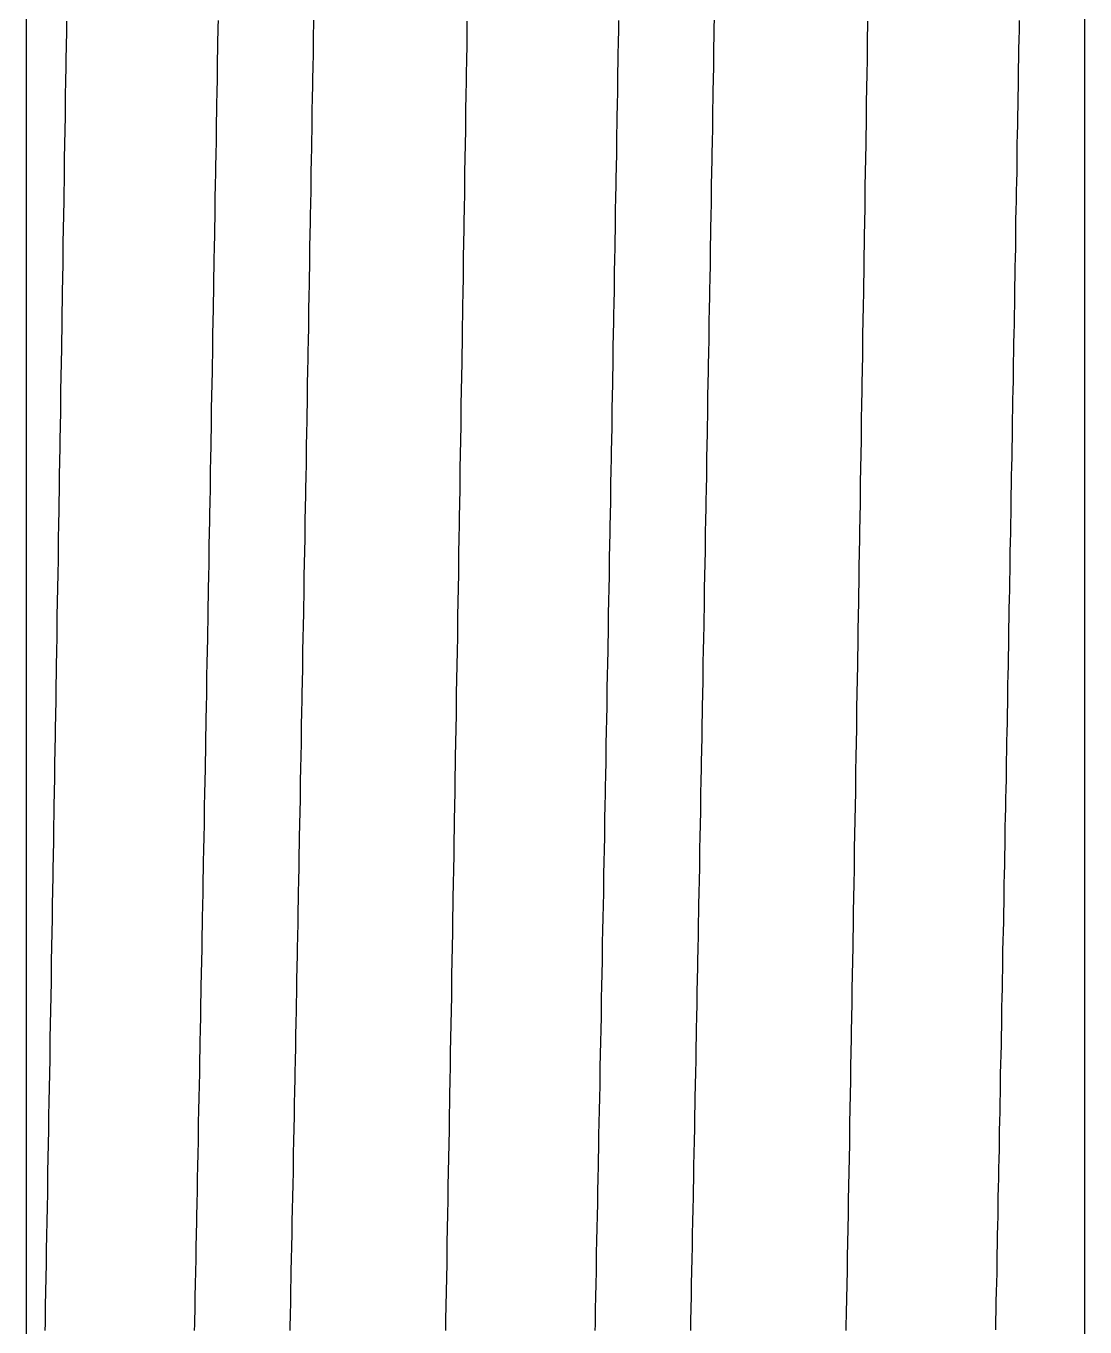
# Model space of a CAD drawing. Header units: millimetres. Extents: x 2213 to 82676, y 1050 to 28650.
# Drawn here: x 29768.59 to 29772.66, y 17283.07 to 17288.07 of the extents above; entities that cross this region are included whole.
import ezdxf

# ---------------------------------------------------------------- set-up
doc = ezdxf.new("R2010")
doc.units = ezdxf.units.MM
doc.header["$LTSCALE"] = 200
doc.linetypes.add('CEN', pattern=[62, 60, -1, 0, -1])
doc.linetypes.add('DASHED', pattern=[0.75, 0.5, -0.25])
for name, color, linetype in [('01-CEN', 1, 'CEN'), ('01HAT', 8, 'Continuous'), ('A-FIX', 5, 'Continuous')]:
    doc.layers.add(name, color=color, linetype=linetype)

# ---------------------------------------------------------------- blocks, each defined once
blk = doc.blocks.new('A$C657279D5')
at = {"linetype": 'Continuous'}
blk.add_line((-79.070842, 786.655766), (-79.070842, 823.344234), dxfattribs=at)
at = {"linetype": 'DASHED'}
for points in [[(-77.645307, 800.729292), (-77.644307, 800.705292), (-77.644307, 800.681292), (-77.644307, 800.657292), (-77.643307, 800.633292), (-77.643307, 800.609292), (-77.642307, 800.585292), (-77.642307, 800.562292), (-77.642307, 800.538292), (-77.641307, 800.514292), (-77.641307, 800.490292), (-77.640307, 800.466292), (-77.640307, 800.442292), (-77.640307, 800.418292), (-77.639307, 800.394292), (-77.639307, 800.371292), (-77.638307, 800.347292), (-77.638307, 800.323292), (-77.638307, 800.299292), (-77.637307, 800.275292), (-77.637307, 800.251292), (-77.636307, 800.227292), (-77.636307, 800.204292), (-77.636307, 800.180292), (-77.635307, 800.156292), (-77.635307, 800.132292), (-77.634307, 800.108292), (-77.634307, 800.084292), (-77.634307, 800.060292), (-77.633307, 800.037292), (-77.633307, 800.013292), (-77.632307, 799.989292), (-77.632307, 799.965292), (-77.631307, 799.941292), (-77.631307, 799.917292), (-77.631307, 799.893292), (-77.630307, 799.869292), (-77.630307, 799.846292), (-77.629307, 799.822292), (-77.629307, 799.798292), (-77.629307, 799.774292), (-77.628307, 799.750292), (-77.628307, 799.726292), (-77.627307, 799.702292), (-77.627307, 799.679292), (-77.627307, 799.655292), (-77.626307, 799.631292), (-77.626307, 799.607292), (-77.625307, 799.583292), (-77.625307, 799.559292), (-77.625307, 799.535292), (-77.624307, 799.511292), (-77.624307, 799.488292), (-77.623307, 799.464292), (-77.623307, 799.440292), (-77.622307, 799.416292), (-77.622307, 799.392292), (-77.622307, 799.368292), (-77.621307, 799.344292), (-77.621307, 799.321292), (-77.620307, 799.297292), (-77.620307, 799.273292), (-77.620307, 799.249292), (-77.619307, 799.225292), (-77.619307, 799.201292), (-77.618307, 799.177292), (-77.618307, 799.154292), (-77.618307, 799.130292), (-77.617307, 799.106292), (-77.617307, 799.082292), (-77.616307, 799.058292), (-77.616307, 799.034292), (-77.615307, 799.010292), (-77.615307, 798.986292), (-77.615307, 798.963292), (-77.614307, 798.939292), (-77.614307, 798.915292), (-77.613307, 798.891292), (-77.613307, 798.867292), (-77.613307, 798.843292), (-77.612307, 798.819292), (-77.612307, 798.796292), (-77.611307, 798.772292), (-77.611307, 798.748292), (-77.610307, 798.724292), (-77.610307, 798.700292), (-77.610307, 798.676292), (-77.609307, 798.652292), (-77.609307, 798.629292), (-77.608307, 798.605292), (-77.608307, 798.581292), (-77.607307, 798.557292), (-77.607307, 798.533292), (-77.607307, 798.509292), (-77.606307, 798.485292), (-77.606307, 798.461292), (-77.605307, 798.438292), (-77.605307, 798.414292), (-77.605307, 798.390292), (-77.604307, 798.366292), (-77.604307, 798.342292), (-77.603307, 798.318292), (-77.603307, 798.294292), (-77.602307, 798.271292), (-77.602307, 798.247292), (-77.602307, 798.223292), (-77.601307, 798.199292), (-77.601307, 798.175292), (-77.600307, 798.151292), (-77.600307, 798.127292), (-77.599307, 798.103292), (-77.599307, 798.080292), (-77.599307, 798.056292), (-77.598307, 798.032292), (-77.598307, 798.008292), (-77.597307, 797.984292), (-77.597307, 797.960292), (-77.596307, 797.936292), (-77.596307, 797.913292), (-77.595307, 797.889292), (-77.595307, 797.865292), (-77.595307, 797.841292), (-77.594307, 797.817292), (-77.594307, 797.793292), (-77.593307, 797.769292), (-77.593307, 797.746292), (-77.592307, 797.722292), (-77.592307, 797.698292), (-77.592307, 797.674292), (-77.591307, 797.650292), (-77.591307, 797.626292), (-77.590307, 797.602292), (-77.590307, 797.578292), (-77.589307, 797.555292), (-77.589307, 797.531292), (-77.589307, 797.507292), (-77.588307, 797.483292), (-77.588307, 797.459292), (-77.587307, 797.435292), (-77.587307, 797.411292), (-77.586307, 797.388292), (-77.586307, 797.364292), (-77.585307, 797.340292), (-77.585307, 797.316292), (-77.585307, 797.292292), (-77.584307, 797.268292), (-77.584307, 797.244292), (-77.583307, 797.221292), (-77.583307, 797.197292), (-77.582307, 797.173292), (-77.582307, 797.149292), (-77.581307, 797.125292), (-77.581307, 797.101292), (-77.581307, 797.077292), (-77.580307, 797.053292), (-77.580307, 797.030292), (-77.579307, 797.006292), (-77.579307, 796.982292), (-77.578307, 796.958292), (-77.578307, 796.934292), (-77.577307, 796.910292), (-77.577307, 796.886292), (-77.576307, 796.863292), (-77.576307, 796.839292), (-77.576307, 796.815292), (-77.575307, 796.791292), (-77.575307, 796.767292), (-77.574307, 796.743292), (-77.574307, 796.719292), (-77.573307, 796.696292), (-77.573307, 796.672292), (-77.572307, 796.648292), (-77.572307, 796.624292), (-77.571307, 796.600292), (-77.571307, 796.576292), (-77.571307, 796.552292), (-77.570307, 796.528292), (-77.570307, 796.505292), (-77.569307, 796.481292), (-77.569307, 796.457292), (-77.568307, 796.433292), (-77.568307, 796.409292), (-77.567307, 796.385292), (-77.567307, 796.361292), (-77.566307, 796.338292), (-77.566307, 796.314292), (-77.565307, 796.290292), (-77.565307, 796.266292), (-77.564307, 796.242292), (-77.564307, 796.218292), (-77.564307, 796.194292), (-77.563307, 796.171292), (-77.563307, 796.147292), (-77.562307, 796.123292), (-77.562307, 796.099292), (-77.561307, 796.075292), (-77.561307, 796.051292), (-77.560307, 796.027292), (-77.560307, 796.003292), (-77.559307, 795.980292), (-77.559307, 795.956292), (-77.558307, 795.932292), (-77.558307, 795.908292), (-77.557307, 795.884292), (-77.557307, 795.860292), (-77.556307, 795.836292), (-77.556307, 795.813292), (-77.555307, 795.789292), (-77.555307, 795.765292), (-77.554307, 795.741292), (-77.554307, 795.717292), (-77.554307, 795.693292)], [(-77.277307, 800.727292), (-77.277307, 800.703292), (-77.277307, 800.680292), (-77.276307, 800.656292), (-77.276307, 800.632292), (-77.275307, 800.608292), (-77.275307, 800.584292), (-77.275307, 800.560292), (-77.274307, 800.536292), (-77.274307, 800.513292), (-77.273307, 800.489292), (-77.273307, 800.465292), (-77.273307, 800.441292), (-77.272307, 800.417292), (-77.272307, 800.393292), (-77.271307, 800.369292), (-77.271307, 800.345292), (-77.271307, 800.322292), (-77.270307, 800.298292), (-77.270307, 800.274292), (-77.269307, 800.250292), (-77.269307, 800.226292), (-77.269307, 800.202292), (-77.268307, 800.178292), (-77.268307, 800.155292), (-77.267307, 800.131292), (-77.267307, 800.107292), (-77.267307, 800.083292), (-77.266307, 800.059292), (-77.266307, 800.035292), (-77.265307, 800.011292), (-77.265307, 799.988292), (-77.265307, 799.964292), (-77.264307, 799.940292), (-77.264307, 799.916292), (-77.263307, 799.892292), (-77.263307, 799.868292), (-77.263307, 799.844292), (-77.262307, 799.820292), (-77.262307, 799.797292), (-77.261307, 799.773292), (-77.261307, 799.749292), (-77.261307, 799.725292), (-77.260307, 799.701292), (-77.260307, 799.677292), (-77.259307, 799.653292), (-77.259307, 799.630292), (-77.258307, 799.606292), (-77.258307, 799.582292), (-77.258307, 799.558292), (-77.257307, 799.534292), (-77.257307, 799.510292), (-77.256307, 799.486292), (-77.256307, 799.462292), (-77.256307, 799.439292), (-77.255307, 799.415292), (-77.255307, 799.391292), (-77.254307, 799.367292), (-77.254307, 799.343292), (-77.254307, 799.319292), (-77.253307, 799.295292), (-77.253307, 799.272292), (-77.252307, 799.248292), (-77.252307, 799.224292), (-77.251307, 799.200292), (-77.251307, 799.176292), (-77.251307, 799.152292), (-77.250307, 799.128292), (-77.250307, 799.105292), (-77.249307, 799.081292), (-77.249307, 799.057292), (-77.249307, 799.033292), (-77.248307, 799.009292), (-77.248307, 798.985292), (-77.247307, 798.961292), (-77.247307, 798.937292), (-77.246307, 798.914292), (-77.246307, 798.890292), (-77.246307, 798.866292), (-77.245307, 798.842292), (-77.245307, 798.818292), (-77.244307, 798.794292), (-77.244307, 798.770292), (-77.244307, 798.747292), (-77.243307, 798.723292), (-77.243307, 798.699292), (-77.242307, 798.675292), (-77.242307, 798.651292), (-77.241307, 798.627292), (-77.241307, 798.603292), (-77.241307, 798.580292), (-77.240307, 798.556292), (-77.240307, 798.532292), (-77.239307, 798.508292), (-77.239307, 798.484292), (-77.238307, 798.460292), (-77.238307, 798.436292), (-77.238307, 798.412292), (-77.237307, 798.389292), (-77.237307, 798.365292), (-77.236307, 798.341292), (-77.236307, 798.317292), (-77.236307, 798.293292), (-77.235307, 798.269292), (-77.235307, 798.245292), (-77.234307, 798.222292), (-77.234307, 798.198292), (-77.233307, 798.174292), (-77.233307, 798.150292), (-77.233307, 798.126292), (-77.232307, 798.102292), (-77.232307, 798.078292), (-77.231307, 798.054292), (-77.231307, 798.031292), (-77.230307, 798.007292), (-77.230307, 797.983292), (-77.229307, 797.959292), (-77.229307, 797.935292), (-77.229307, 797.911292), (-77.228307, 797.887292), (-77.228307, 797.864292), (-77.227307, 797.840292), (-77.227307, 797.816292), (-77.226307, 797.792292), (-77.226307, 797.768292), (-77.226307, 797.744292), (-77.225307, 797.720292), (-77.225307, 797.697292), (-77.224307, 797.673292), (-77.224307, 797.649292), (-77.223307, 797.625292), (-77.223307, 797.601292), (-77.223307, 797.577292), (-77.222307, 797.553292), (-77.222307, 797.529292), (-77.221307, 797.506292), (-77.221307, 797.482292), (-77.220307, 797.458292), (-77.220307, 797.434292), (-77.219307, 797.410292), (-77.219307, 797.386292), (-77.219307, 797.362292), (-77.218307, 797.339292), (-77.218307, 797.315292), (-77.217307, 797.291292), (-77.217307, 797.267292), (-77.216307, 797.243292), (-77.216307, 797.219292), (-77.215307, 797.195292), (-77.215307, 797.172292), (-77.215307, 797.148292), (-77.214307, 797.124292), (-77.214307, 797.100292), (-77.213307, 797.076292), (-77.213307, 797.052292), (-77.212307, 797.028292), (-77.212307, 797.004292), (-77.211307, 796.981292), (-77.211307, 796.957292), (-77.211307, 796.933292), (-77.210307, 796.909292), (-77.210307, 796.885292), (-77.209307, 796.861292), (-77.209307, 796.837292), (-77.208307, 796.814292), (-77.208307, 796.790292), (-77.207307, 796.766292), (-77.207307, 796.742292), (-77.206307, 796.718292), (-77.206307, 796.694292), (-77.205307, 796.670292), (-77.205307, 796.647292), (-77.205307, 796.623292), (-77.204307, 796.599292), (-77.204307, 796.575292), (-77.203307, 796.551292), (-77.203307, 796.527292), (-77.202307, 796.503292), (-77.202307, 796.479292), (-77.201307, 796.456292), (-77.201307, 796.432292), (-77.200307, 796.408292), (-77.200307, 796.384292), (-77.199307, 796.360292), (-77.199307, 796.336292), (-77.199307, 796.312292), (-77.198307, 796.289292), (-77.198307, 796.265292), (-77.197307, 796.241292), (-77.197307, 796.217292), (-77.196307, 796.193292), (-77.196307, 796.169292), (-77.195307, 796.145292), (-77.195307, 796.122292), (-77.194307, 796.098292), (-77.194307, 796.074292), (-77.193307, 796.050292), (-77.193307, 796.026292), (-77.192307, 796.002292), (-77.192307, 795.978292), (-77.191307, 795.954292), (-77.191307, 795.931292), (-77.191307, 795.907292), (-77.190307, 795.883292), (-77.190307, 795.859292), (-77.189307, 795.835292), (-77.189307, 795.811292), (-77.188307, 795.787292), (-77.188307, 795.764292), (-77.187307, 795.740292), (-77.187307, 795.716292), (-77.186307, 795.692292)], [(-76.105307, 800.729292), (-76.105307, 800.705292), (-76.104307, 800.681292), (-76.104307, 800.657292), (-76.103307, 800.633292), (-76.103307, 800.609292), (-76.103307, 800.585292), (-76.102307, 800.562292), (-76.102307, 800.538292), (-76.101307, 800.514292), (-76.101307, 800.490292), (-76.101307, 800.466292), (-76.100307, 800.442292), (-76.100307, 800.418292), (-76.099307, 800.394292), (-76.099307, 800.371292), (-76.099307, 800.347292), (-76.098307, 800.323292), (-76.098307, 800.299292), (-76.097307, 800.275292), (-76.097307, 800.251292), (-76.097307, 800.227292), (-76.096307, 800.204292), (-76.096307, 800.180292), (-76.095307, 800.156292), (-76.095307, 800.132292), (-76.095307, 800.108292), (-76.094307, 800.084292), (-76.094307, 800.060292), (-76.093307, 800.037292), (-76.093307, 800.013292), (-76.092307, 799.989292), (-76.092307, 799.965292), (-76.092307, 799.941292), (-76.091307, 799.917292), (-76.091307, 799.893292), (-76.090307, 799.869292), (-76.090307, 799.846292), (-76.090307, 799.822292), (-76.089307, 799.798292), (-76.089307, 799.774292), (-76.088307, 799.750292), (-76.088307, 799.726292), (-76.088307, 799.702292), (-76.087307, 799.679292), (-76.087307, 799.655292), (-76.086307, 799.631292), (-76.086307, 799.607292), (-76.086307, 799.583292), (-76.085307, 799.559292), (-76.085307, 799.535292), (-76.084307, 799.511292), (-76.084307, 799.488292), (-76.083307, 799.464292), (-76.083307, 799.440292), (-76.083307, 799.416292), (-76.082307, 799.392292), (-76.082307, 799.368292), (-76.081307, 799.344292), (-76.081307, 799.321292), (-76.081307, 799.297292), (-76.080307, 799.273292), (-76.080307, 799.249292), (-76.079307, 799.225292), (-76.079307, 799.201292), (-76.079307, 799.177292), (-76.078307, 799.154292), (-76.078307, 799.130292), (-76.077307, 799.106292), (-76.077307, 799.082292), (-76.076307, 799.058292), (-76.076307, 799.034292), (-76.076307, 799.010292), (-76.075307, 798.986292), (-76.075307, 798.963292), (-76.074307, 798.939292), (-76.074307, 798.915292), (-76.074307, 798.891292), (-76.073307, 798.867292), (-76.073307, 798.843292), (-76.072307, 798.819292), (-76.072307, 798.796292), (-76.071307, 798.772292), (-76.071307, 798.748292), (-76.071307, 798.724292), (-76.070307, 798.700292), (-76.070307, 798.676292), (-76.069307, 798.652292), (-76.069307, 798.629292), (-76.068307, 798.605292), (-76.068307, 798.581292), (-76.068307, 798.557292), (-76.067307, 798.533292), (-76.067307, 798.509292), (-76.066307, 798.485292), (-76.066307, 798.461292), (-76.066307, 798.438292), (-76.065307, 798.414292), (-76.065307, 798.390292), (-76.064307, 798.366292), (-76.064307, 798.342292), (-76.063307, 798.318292), (-76.063307, 798.294292), (-76.063307, 798.271292), (-76.062307, 798.247292), (-76.062307, 798.223292), (-76.061307, 798.199292), (-76.061307, 798.175292), (-76.060307, 798.151292), (-76.060307, 798.127292), (-76.060307, 798.104292), (-76.059307, 798.080292), (-76.059307, 798.056292), (-76.058307, 798.032292), (-76.058307, 798.008292), (-76.057307, 797.984292), (-76.057307, 797.960292), (-76.057307, 797.936292), (-76.056307, 797.913292), (-76.056307, 797.889292), (-76.055307, 797.865292), (-76.055307, 797.841292), (-76.054307, 797.817292), (-76.054307, 797.793292), (-76.053307, 797.769292), (-76.053307, 797.746292), (-76.053307, 797.722292), (-76.052307, 797.698292), (-76.052307, 797.674292), (-76.051307, 797.650292), (-76.051307, 797.626292), (-76.050307, 797.602292), (-76.050307, 797.578292), (-76.050307, 797.555292), (-76.049307, 797.531292), (-76.049307, 797.507292), (-76.048307, 797.483292), (-76.048307, 797.459292), (-76.047307, 797.435292), (-76.047307, 797.411292), (-76.046307, 797.388292), (-76.046307, 797.364292), (-76.046307, 797.340292), (-76.045307, 797.316292), (-76.045307, 797.292292), (-76.044307, 797.268292), (-76.044307, 797.244292), (-76.043307, 797.221292), (-76.043307, 797.197292), (-76.042307, 797.173292), (-76.042307, 797.149292), (-76.042307, 797.125292), (-76.041307, 797.101292), (-76.041307, 797.077292), (-76.040307, 797.053292), (-76.040307, 797.030292), (-76.039307, 797.006292), (-76.039307, 796.982292), (-76.038307, 796.958292), (-76.038307, 796.934292), (-76.038307, 796.910292), (-76.037307, 796.886292), (-76.037307, 796.863292), (-76.036307, 796.839292), (-76.036307, 796.815292), (-76.035307, 796.791292), (-76.035307, 796.767292), (-76.034307, 796.743292), (-76.034307, 796.719292), (-76.033307, 796.696292), (-76.033307, 796.672292), (-76.033307, 796.648292), (-76.032307, 796.624292), (-76.032307, 796.600292), (-76.031307, 796.576292), (-76.031307, 796.552292), (-76.030307, 796.528292), (-76.030307, 796.505292), (-76.029307, 796.481292), (-76.029307, 796.457292), (-76.028307, 796.433292), (-76.028307, 796.409292), (-76.027307, 796.385292), (-76.027307, 796.361292), (-76.027307, 796.338292), (-76.026307, 796.314292), (-76.026307, 796.290292), (-76.025307, 796.266292), (-76.025307, 796.242292), (-76.024307, 796.218292), (-76.024307, 796.194292), (-76.023307, 796.171292), (-76.023307, 796.147292), (-76.022307, 796.123292), (-76.022307, 796.099292), (-76.021307, 796.075292), (-76.021307, 796.051292), (-76.020307, 796.027292), (-76.020307, 796.003292), (-76.019307, 795.980292), (-76.019307, 795.956292), (-76.018307, 795.932292), (-76.018307, 795.908292), (-76.018307, 795.884292), (-76.017307, 795.860292), (-76.017307, 795.836292), (-76.016307, 795.813292), (-76.016307, 795.789292), (-76.015307, 795.765292), (-76.015307, 795.741292), (-76.014307, 795.717292), (-76.014307, 795.693292)], [(-75.738307, 800.727292), (-75.737307, 800.703292), (-75.737307, 800.680292), (-75.736307, 800.656292), (-75.736307, 800.632292), (-75.736307, 800.608292), (-75.735307, 800.584292), (-75.735307, 800.560292), (-75.734307, 800.536292), (-75.734307, 800.513292), (-75.734307, 800.489292), (-75.733307, 800.465292), (-75.733307, 800.441292), (-75.732307, 800.417292), (-75.732307, 800.393292), (-75.732307, 800.369292), (-75.731307, 800.345292), (-75.731307, 800.322292), (-75.730307, 800.298292), (-75.730307, 800.274292), (-75.730307, 800.250292), (-75.729307, 800.226292), (-75.729307, 800.202292), (-75.728307, 800.178292), (-75.728307, 800.155292), (-75.728307, 800.131292), (-75.727307, 800.107292), (-75.727307, 800.083292), (-75.726307, 800.059292), (-75.726307, 800.035292), (-75.726307, 800.011292), (-75.725307, 799.988292), (-75.725307, 799.964292), (-75.724307, 799.940292), (-75.724307, 799.916292), (-75.724307, 799.892292), (-75.723307, 799.868292), (-75.723307, 799.844292), (-75.722307, 799.820292), (-75.722307, 799.797292), (-75.722307, 799.773292), (-75.721307, 799.749292), (-75.721307, 799.725292), (-75.720307, 799.701292), (-75.720307, 799.677292), (-75.719307, 799.653292), (-75.719307, 799.630292), (-75.719307, 799.606292), (-75.718307, 799.582292), (-75.718307, 799.558292), (-75.717307, 799.534292), (-75.717307, 799.510292), (-75.717307, 799.486292), (-75.716307, 799.462292), (-75.716307, 799.439292), (-75.715307, 799.415292), (-75.715307, 799.391292), (-75.715307, 799.367292), (-75.714307, 799.343292), (-75.714307, 799.319292), (-75.713307, 799.295292), (-75.713307, 799.272292), (-75.712307, 799.248292), (-75.712307, 799.224292), (-75.712307, 799.200292), (-75.711307, 799.176292), (-75.711307, 799.152292), (-75.710307, 799.128292), (-75.710307, 799.105292), (-75.710307, 799.081292), (-75.709307, 799.057292), (-75.709307, 799.033292), (-75.708307, 799.009292), (-75.708307, 798.985292), (-75.708307, 798.961292), (-75.707307, 798.937292), (-75.707307, 798.914292), (-75.706307, 798.890292), (-75.706307, 798.866292), (-75.705307, 798.842292), (-75.705307, 798.818292), (-75.705307, 798.794292), (-75.704307, 798.770292), (-75.704307, 798.747292), (-75.703307, 798.723292), (-75.703307, 798.699292), (-75.702307, 798.675292), (-75.702307, 798.651292), (-75.702307, 798.627292), (-75.701307, 798.603292), (-75.701307, 798.580292), (-75.700307, 798.556292), (-75.700307, 798.532292), (-75.700307, 798.508292), (-75.699307, 798.484292), (-75.699307, 798.460292), (-75.698307, 798.436292), (-75.698307, 798.412292), (-75.697307, 798.389292), (-75.697307, 798.365292), (-75.697307, 798.341292), (-75.696307, 798.317292), (-75.696307, 798.293292), (-75.695307, 798.269292), (-75.695307, 798.245292), (-75.694307, 798.222292), (-75.694307, 798.198292), (-75.694307, 798.174292), (-75.693307, 798.150292), (-75.693307, 798.126292), (-75.692307, 798.102292), (-75.692307, 798.078292), (-75.691307, 798.054292), (-75.691307, 798.031292), (-75.691307, 798.007292), (-75.690307, 797.983292), (-75.690307, 797.959292), (-75.689307, 797.935292), (-75.689307, 797.911292), (-75.688307, 797.887292), (-75.688307, 797.864292), (-75.688307, 797.840292), (-75.687307, 797.816292), (-75.687307, 797.792292), (-75.686307, 797.768292), (-75.686307, 797.744292), (-75.685307, 797.720292), (-75.685307, 797.697292), (-75.684307, 797.673292), (-75.684307, 797.649292), (-75.684307, 797.625292), (-75.683307, 797.601292), (-75.683307, 797.577292), (-75.682307, 797.553292), (-75.682307, 797.529292), (-75.681307, 797.506292), (-75.681307, 797.482292), (-75.681307, 797.458292), (-75.680307, 797.434292), (-75.680307, 797.410292), (-75.679307, 797.386292), (-75.679307, 797.362292), (-75.678307, 797.339292), (-75.678307, 797.315292), (-75.677307, 797.291292), (-75.677307, 797.267292), (-75.677307, 797.243292), (-75.676307, 797.219292), (-75.676307, 797.195292), (-75.675307, 797.172292), (-75.675307, 797.148292), (-75.674307, 797.124292), (-75.674307, 797.100292), (-75.673307, 797.076292), (-75.673307, 797.052292), (-75.672307, 797.028292), (-75.672307, 797.004292), (-75.672307, 796.981292), (-75.671307, 796.957292), (-75.671307, 796.933292), (-75.670307, 796.909292), (-75.670307, 796.885292), (-75.669307, 796.861292), (-75.669307, 796.837292), (-75.668307, 796.814292), (-75.668307, 796.790292), (-75.668307, 796.766292), (-75.667307, 796.742292), (-75.667307, 796.718292), (-75.666307, 796.694292), (-75.666307, 796.670292), (-75.665307, 796.647292), (-75.665307, 796.623292), (-75.664307, 796.599292), (-75.664307, 796.575292), (-75.663307, 796.551292), (-75.663307, 796.527292), (-75.662307, 796.503292), (-75.662307, 796.479292), (-75.662307, 796.456292), (-75.661307, 796.432292), (-75.661307, 796.408292), (-75.660307, 796.384292), (-75.660307, 796.360292), (-75.659307, 796.336292), (-75.659307, 796.312292), (-75.658307, 796.289292), (-75.658307, 796.265292), (-75.657307, 796.241292), (-75.657307, 796.217292), (-75.656307, 796.193292), (-75.656307, 796.169292), (-75.655307, 796.145292), (-75.655307, 796.122292), (-75.655307, 796.098292), (-75.654307, 796.074292), (-75.654307, 796.050292), (-75.653307, 796.026292), (-75.653307, 796.002292), (-75.652307, 795.978292), (-75.652307, 795.954292), (-75.651307, 795.931292), (-75.651307, 795.907292), (-75.650307, 795.883292), (-75.650307, 795.859292), (-75.649307, 795.835292), (-75.649307, 795.811292), (-75.648307, 795.787292), (-75.648307, 795.764292), (-75.647307, 795.740292), (-75.647307, 795.716292), (-75.646307, 795.692292)], [(-78.817307, 800.728292), (-78.817307, 800.691292), (-78.816307, 800.655292), (-78.815307, 800.618292), (-78.815307, 800.582292), (-78.814307, 800.545292), (-78.814307, 800.509292), (-78.813307, 800.472292), (-78.812307, 800.436292), (-78.812307, 800.399292), (-78.811307, 800.363292), (-78.811307, 800.326292), (-78.810307, 800.290292), (-78.809307, 800.254292), (-78.809307, 800.217292), (-78.808307, 800.181292), (-78.808307, 800.144292), (-78.807307, 800.108292), (-78.806307, 800.071292), (-78.806307, 800.035292), (-78.805307, 799.998292), (-78.804307, 799.962292), (-78.804307, 799.925292), (-78.803307, 799.889292), (-78.803307, 799.852292), (-78.802307, 799.816292), (-78.801307, 799.779292), (-78.801307, 799.743292), (-78.800307, 799.706292), (-78.799307, 799.670292), (-78.799307, 799.634292), (-78.798307, 799.597292), (-78.798307, 799.561292), (-78.797307, 799.524292), (-78.796307, 799.488292), (-78.796307, 799.451292), (-78.795307, 799.415292), (-78.794307, 799.378292), (-78.794307, 799.342292), (-78.793307, 799.305292), (-78.792307, 799.269292), (-78.792307, 799.232292), (-78.791307, 799.196292), (-78.791307, 799.159292), (-78.790307, 799.123292), (-78.789307, 799.086292), (-78.789307, 799.050292), (-78.788307, 799.013292), (-78.787307, 798.977292), (-78.787307, 798.941292), (-78.786307, 798.904292), (-78.786307, 798.868292), (-78.785307, 798.831292), (-78.784307, 798.795292), (-78.784307, 798.758292), (-78.783307, 798.722292), (-78.782307, 798.685292), (-78.782307, 798.649292), (-78.781307, 798.612292), (-78.780307, 798.576292), (-78.780307, 798.539292), (-78.779307, 798.503292), (-78.778307, 798.466292), (-78.778307, 798.430292), (-78.777307, 798.393292), (-78.776307, 798.357292), (-78.776307, 798.321292), (-78.775307, 798.284292), (-78.775307, 798.248292), (-78.774307, 798.211292), (-78.773307, 798.175292), (-78.773307, 798.138292), (-78.772307, 798.102292), (-78.771307, 798.065292), (-78.771307, 798.029292), (-78.770307, 797.992292), (-78.769307, 797.956292), (-78.769307, 797.919292), (-78.768307, 797.883292), (-78.767307, 797.846292), (-78.767307, 797.810292), (-78.766307, 797.773292), (-78.765307, 797.737292), (-78.765307, 797.701292), (-78.764307, 797.664292), (-78.763307, 797.628292), (-78.763307, 797.591292), (-78.762307, 797.555292), (-78.761307, 797.518292), (-78.761307, 797.482292), (-78.760307, 797.445292), (-78.759307, 797.409292), (-78.759307, 797.372292), (-78.758307, 797.336292), (-78.757307, 797.299292), (-78.757307, 797.263292), (-78.756307, 797.226292), (-78.755307, 797.190292), (-78.754307, 797.153292), (-78.754307, 797.117292), (-78.753307, 797.080292), (-78.752307, 797.044292), (-78.752307, 797.008292), (-78.751307, 796.971292), (-78.750307, 796.935292), (-78.750307, 796.898292), (-78.749307, 796.862292), (-78.748307, 796.825292), (-78.748307, 796.789292), (-78.747307, 796.752292), (-78.746307, 796.716292), (-78.745307, 796.679292), (-78.745307, 796.643292), (-78.744307, 796.606292), (-78.743307, 796.570292), (-78.743307, 796.533292), (-78.742307, 796.497292), (-78.741307, 796.460292), (-78.741307, 796.424292), (-78.740307, 796.388292), (-78.739307, 796.351292), (-78.738307, 796.315292), (-78.738307, 796.278292), (-78.737307, 796.242292), (-78.736307, 796.205292), (-78.736307, 796.169292), (-78.735307, 796.132292), (-78.734307, 796.096292), (-78.733307, 796.059292), (-78.733307, 796.023292), (-78.732307, 795.986292), (-78.731307, 795.950292), (-78.731307, 795.913292), (-78.730307, 795.877292), (-78.729307, 795.841292), (-78.728307, 795.804292), (-78.728307, 795.768292), (-78.727307, 795.731292), (-78.726307, 795.695292)], [(-78.153307, 795.693292), (-78.153307, 795.720292), (-78.154307, 795.747292), (-78.154307, 795.774292), (-78.155307, 795.801292), (-78.155307, 795.828292), (-78.156307, 795.855292), (-78.156307, 795.882292), (-78.157307, 795.909292), (-78.157307, 795.936292), (-78.158307, 795.963292), (-78.158307, 795.990292), (-78.159307, 796.017292), (-78.159307, 796.044292), (-78.160307, 796.071292), (-78.160307, 796.098292), (-78.161307, 796.125292), (-78.161307, 796.152292), (-78.162307, 796.180292), (-78.162307, 796.207292), (-78.163307, 796.234292), (-78.163307, 796.261292), (-78.164307, 796.288292), (-78.164307, 796.315292), (-78.165307, 796.342292), (-78.165307, 796.369292), (-78.166307, 796.396292), (-78.166307, 796.423292), (-78.166307, 796.450292), (-78.167307, 796.477292), (-78.167307, 796.504292), (-78.168307, 796.531292), (-78.168307, 796.558292), (-78.169307, 796.585292), (-78.169307, 796.612292), (-78.170307, 796.639292), (-78.170307, 796.666292), (-78.171307, 796.694292), (-78.171307, 796.721292), (-78.172307, 796.748292), (-78.172307, 796.775292), (-78.173307, 796.802292), (-78.173307, 796.829292), (-78.173307, 796.856292), (-78.174307, 796.883292), (-78.174307, 796.910292), (-78.175307, 796.937292), (-78.175307, 796.964292), (-78.176307, 796.991292), (-78.176307, 797.018292), (-78.177307, 797.045292), (-78.177307, 797.072292), (-78.178307, 797.099292), (-78.178307, 797.126292), (-78.179307, 797.153292), (-78.179307, 797.181292), (-78.179307, 797.208292), (-78.180307, 797.235292), (-78.180307, 797.262292), (-78.181307, 797.289292), (-78.181307, 797.316292), (-78.182307, 797.343292), (-78.182307, 797.370292), (-78.183307, 797.397292), (-78.183307, 797.424292), (-78.184307, 797.451292), (-78.184307, 797.478292), (-78.185307, 797.505292), (-78.185307, 797.532292), (-78.185307, 797.559292), (-78.186307, 797.586292), (-78.186307, 797.613292), (-78.187307, 797.640292), (-78.187307, 797.668292), (-78.188307, 797.695292), (-78.188307, 797.722292), (-78.189307, 797.749292), (-78.189307, 797.776292), (-78.189307, 797.803292), (-78.190307, 797.830292), (-78.190307, 797.857292), (-78.191307, 797.884292), (-78.191307, 797.911292), (-78.192307, 797.938292), (-78.192307, 797.965292), (-78.193307, 797.992292), (-78.193307, 798.019292), (-78.194307, 798.046292), (-78.194307, 798.073292), (-78.194307, 798.100292), (-78.195307, 798.127292), (-78.195307, 798.155292), (-78.196307, 798.182292), (-78.196307, 798.209292), (-78.197307, 798.236292), (-78.197307, 798.263292), (-78.197307, 798.290292), (-78.198307, 798.317292), (-78.198307, 798.344292), (-78.199307, 798.371292), (-78.199307, 798.398292), (-78.200307, 798.425292), (-78.200307, 798.452292), (-78.201307, 798.479292), (-78.201307, 798.506292), (-78.201307, 798.533292), (-78.202307, 798.560292), (-78.202307, 798.587292), (-78.203307, 798.614292), (-78.203307, 798.642292), (-78.204307, 798.669292), (-78.204307, 798.696292), (-78.205307, 798.723292), (-78.205307, 798.750292), (-78.205307, 798.777292), (-78.206307, 798.804292), (-78.206307, 798.831292), (-78.207307, 798.858292), (-78.207307, 798.885292), (-78.208307, 798.912292), (-78.208307, 798.939292), (-78.208307, 798.966292), (-78.209307, 798.993292), (-78.209307, 799.020292), (-78.210307, 799.047292), (-78.210307, 799.074292), (-78.211307, 799.101292), (-78.211307, 799.129292), (-78.211307, 799.156292), (-78.212307, 799.183292), (-78.212307, 799.210292), (-78.213307, 799.237292), (-78.213307, 799.264292), (-78.214307, 799.291292), (-78.214307, 799.318292), (-78.214307, 799.345292), (-78.215307, 799.372292), (-78.215307, 799.399292), (-78.216307, 799.426292), (-78.216307, 799.453292), (-78.217307, 799.480292), (-78.217307, 799.507292), (-78.217307, 799.534292), (-78.218307, 799.561292), (-78.218307, 799.588292), (-78.219307, 799.616292), (-78.219307, 799.643292), (-78.220307, 799.670292), (-78.220307, 799.697292), (-78.220307, 799.724292), (-78.221307, 799.751292), (-78.221307, 799.778292), (-78.222307, 799.805292), (-78.222307, 799.832292), (-78.223307, 799.859292), (-78.223307, 799.886292), (-78.223307, 799.913292), (-78.224307, 799.940292), (-78.224307, 799.967292), (-78.225307, 799.994292), (-78.225307, 800.021292), (-78.226307, 800.048292), (-78.226307, 800.075292), (-78.226307, 800.103292), (-78.227307, 800.130292), (-78.227307, 800.157292), (-78.228307, 800.184292), (-78.228307, 800.211292), (-78.229307, 800.238292), (-78.229307, 800.265292), (-78.229307, 800.292292), (-78.230307, 800.319292), (-78.230307, 800.346292), (-78.231307, 800.373292), (-78.231307, 800.400292), (-78.231307, 800.427292), (-78.232307, 800.454292), (-78.232307, 800.481292), (-78.233307, 800.508292), (-78.233307, 800.535292), (-78.234307, 800.563292), (-78.234307, 800.590292), (-78.234307, 800.617292), (-78.235307, 800.644292), (-78.235307, 800.671292), (-78.236307, 800.698292), (-78.236307, 800.725292)], [(-76.613307, 795.693292), (-76.614307, 795.720292), (-76.614307, 795.747292), (-76.615307, 795.774292), (-76.615307, 795.801292), (-76.616307, 795.828292), (-76.616307, 795.855292), (-76.617307, 795.882292), (-76.617307, 795.909292), (-76.618307, 795.936292), (-76.618307, 795.963292), (-76.619307, 795.990292), (-76.619307, 796.017292), (-76.619307, 796.044292), (-76.620307, 796.071292), (-76.620307, 796.098292), (-76.621307, 796.125292), (-76.621307, 796.152292), (-76.622307, 796.180292), (-76.622307, 796.207292), (-76.623307, 796.234292), (-76.623307, 796.261292), (-76.624307, 796.288292), (-76.624307, 796.315292), (-76.625307, 796.342292), (-76.625307, 796.369292), (-76.626307, 796.396292), (-76.626307, 796.423292), (-76.627307, 796.450292), (-76.627307, 796.477292), (-76.628307, 796.504292), (-76.628307, 796.531292), (-76.629307, 796.558292), (-76.629307, 796.585292), (-76.629307, 796.612292), (-76.630307, 796.639292), (-76.630307, 796.666292), (-76.631307, 796.694292), (-76.631307, 796.721292), (-76.632307, 796.748292), (-76.632307, 796.775292), (-76.633307, 796.802292), (-76.633307, 796.829292), (-76.634307, 796.856292), (-76.634307, 796.883292), (-76.635307, 796.910292), (-76.635307, 796.937292), (-76.636307, 796.964292), (-76.636307, 796.991292), (-76.636307, 797.018292), (-76.637307, 797.045292), (-76.637307, 797.072292), (-76.638307, 797.099292), (-76.638307, 797.126292), (-76.639307, 797.153292), (-76.639307, 797.181292), (-76.640307, 797.208292), (-76.640307, 797.235292), (-76.641307, 797.262292), (-76.641307, 797.289292), (-76.642307, 797.316292), (-76.642307, 797.343292), (-76.642307, 797.370292), (-76.643307, 797.397292), (-76.643307, 797.424292), (-76.644307, 797.451292), (-76.644307, 797.478292), (-76.645307, 797.505292), (-76.645307, 797.532292), (-76.646307, 797.559292), (-76.646307, 797.586292), (-76.647307, 797.613292), (-76.647307, 797.640292), (-76.647307, 797.668292), (-76.648307, 797.695292), (-76.648307, 797.722292), (-76.649307, 797.749292), (-76.649307, 797.776292), (-76.650307, 797.803292), (-76.650307, 797.830292), (-76.651307, 797.857292), (-76.651307, 797.884292), (-76.651307, 797.911292), (-76.652307, 797.938292), (-76.652307, 797.965292), (-76.653307, 797.992292), (-76.653307, 798.019292), (-76.654307, 798.046292), (-76.654307, 798.073292), (-76.655307, 798.100292), (-76.655307, 798.127292), (-76.655307, 798.155292), (-76.656307, 798.182292), (-76.656307, 798.209292), (-76.657307, 798.236292), (-76.657307, 798.263292), (-76.658307, 798.290292), (-76.658307, 798.317292), (-76.659307, 798.344292), (-76.659307, 798.371292), (-76.659307, 798.398292), (-76.660307, 798.425292), (-76.660307, 798.452292), (-76.661307, 798.479292), (-76.661307, 798.506292), (-76.662307, 798.533292), (-76.662307, 798.560292), (-76.663307, 798.587292), (-76.663307, 798.614292), (-76.663307, 798.642292), (-76.664307, 798.669292), (-76.664307, 798.696292), (-76.665307, 798.723292), (-76.665307, 798.750292), (-76.666307, 798.777292), (-76.666307, 798.804292), (-76.666307, 798.831292), (-76.667307, 798.858292), (-76.667307, 798.885292), (-76.668307, 798.912292), (-76.668307, 798.939292), (-76.669307, 798.966292), (-76.669307, 798.993292), (-76.669307, 799.020292), (-76.670307, 799.047292), (-76.670307, 799.074292), (-76.671307, 799.101292), (-76.671307, 799.129292), (-76.672307, 799.156292), (-76.672307, 799.183292), (-76.673307, 799.210292), (-76.673307, 799.237292), (-76.673307, 799.264292), (-76.674307, 799.291292), (-76.674307, 799.318292), (-76.675307, 799.345292), (-76.675307, 799.372292), (-76.676307, 799.399292), (-76.676307, 799.426292), (-76.676307, 799.453292), (-76.677307, 799.480292), (-76.677307, 799.507292), (-76.678307, 799.534292), (-76.678307, 799.561292), (-76.679307, 799.588292), (-76.679307, 799.616292), (-76.679307, 799.643292), (-76.680307, 799.670292), (-76.680307, 799.697292), (-76.681307, 799.724292), (-76.681307, 799.751292), (-76.682307, 799.778292), (-76.682307, 799.805292), (-76.682307, 799.832292), (-76.683307, 799.859292), (-76.683307, 799.886292), (-76.684307, 799.913292), (-76.684307, 799.940292), (-76.684307, 799.967292), (-76.685307, 799.994292), (-76.685307, 800.021292), (-76.686307, 800.048292), (-76.686307, 800.075292), (-76.687307, 800.103292), (-76.687307, 800.130292), (-76.687307, 800.157292), (-76.688307, 800.184292), (-76.688307, 800.211292), (-76.689307, 800.238292), (-76.689307, 800.265292), (-76.690307, 800.292292), (-76.690307, 800.319292), (-76.690307, 800.346292), (-76.691307, 800.373292), (-76.691307, 800.400292), (-76.692307, 800.427292), (-76.692307, 800.454292), (-76.693307, 800.481292), (-76.693307, 800.508292), (-76.693307, 800.535292), (-76.694307, 800.563292), (-76.694307, 800.590292), (-76.695307, 800.617292), (-76.695307, 800.644292), (-76.695307, 800.671292), (-76.696307, 800.698292), (-76.696307, 800.725292)]]:
    blk.add_lwpolyline(points, dxfattribs=at)
at = {"linetype": 'Continuous'}
blk.add_lwpolyline([(-75.073307, 795.693292), (-75.074307, 795.720292), (-75.074307, 795.747292), (-75.075307, 795.774292), (-75.075307, 795.801292), (-75.076307, 795.828292), (-75.076307, 795.855292), (-75.077307, 795.882292), (-75.077307, 795.909292), (-75.078307, 795.936292), (-75.078307, 795.963292), (-75.079307, 795.990292), (-75.079307, 796.017292), (-75.080307, 796.044292), (-75.080307, 796.071292), (-75.081307, 796.098292), (-75.081307, 796.125292), (-75.082307, 796.152292), (-75.082307, 796.179292), (-75.083307, 796.207292), (-75.083307, 796.234292), (-75.083307, 796.261292), (-75.084307, 796.288292), (-75.084307, 796.315292), (-75.085307, 796.342292), (-75.085307, 796.369292), (-75.086307, 796.396292), (-75.086307, 796.423292), (-75.087307, 796.450292), (-75.087307, 796.477292), (-75.088307, 796.504292), (-75.088307, 796.531292), (-75.089307, 796.558292), (-75.089307, 796.585292), (-75.090307, 796.612292), (-75.090307, 796.639292), (-75.091307, 796.666292), (-75.091307, 796.694292), (-75.092307, 796.721292), (-75.092307, 796.748292), (-75.092307, 796.775292), (-75.093307, 796.802292), (-75.093307, 796.829292), (-75.094307, 796.856292), (-75.094307, 796.883292), (-75.095307, 796.910292), (-75.095307, 796.937292), (-75.096307, 796.964292), (-75.096307, 796.991292), (-75.097307, 797.018292), (-75.097307, 797.045292), (-75.098307, 797.072292), (-75.098307, 797.099292), (-75.098307, 797.126292), (-75.099307, 797.153292), (-75.099307, 797.181292), (-75.100307, 797.208292), (-75.100307, 797.235292), (-75.101307, 797.262292), (-75.101307, 797.289292), (-75.102307, 797.316292), (-75.102307, 797.343292), (-75.103307, 797.370292), (-75.103307, 797.397292), (-75.104307, 797.424292), (-75.104307, 797.451292), (-75.104307, 797.478292), (-75.105307, 797.505292), (-75.105307, 797.532292), (-75.106307, 797.559292), (-75.106307, 797.586292), (-75.107307, 797.613292), (-75.107307, 797.640292), (-75.108307, 797.668292), (-75.108307, 797.695292), (-75.108307, 797.722292), (-75.109307, 797.749292), (-75.109307, 797.776292), (-75.110307, 797.803292), (-75.110307, 797.830292), (-75.111307, 797.857292), (-75.111307, 797.884292), (-75.112307, 797.911292), (-75.112307, 797.938292), (-75.113307, 797.965292), (-75.113307, 797.992292), (-75.113307, 798.019292), (-75.114307, 798.046292), (-75.114307, 798.073292), (-75.115307, 798.100292), (-75.115307, 798.127292), (-75.116307, 798.155292), (-75.116307, 798.182292), (-75.117307, 798.209292), (-75.117307, 798.236292), (-75.117307, 798.263292), (-75.118307, 798.290292), (-75.118307, 798.317292), (-75.119307, 798.344292), (-75.119307, 798.371292), (-75.120307, 798.398292), (-75.120307, 798.425292), (-75.120307, 798.452292), (-75.121307, 798.479292), (-75.121307, 798.506292), (-75.122307, 798.533292), (-75.122307, 798.560292), (-75.123307, 798.587292), (-75.123307, 798.614292), (-75.124307, 798.642292), (-75.124307, 798.669292), (-75.124307, 798.696292), (-75.125307, 798.723292), (-75.125307, 798.750292), (-75.126307, 798.777292), (-75.126307, 798.804292), (-75.127307, 798.831292), (-75.127307, 798.858292), (-75.127307, 798.885292), (-75.128307, 798.912292), (-75.128307, 798.939292), (-75.129307, 798.966292), (-75.129307, 798.993292), (-75.130307, 799.020292), (-75.130307, 799.047292), (-75.131307, 799.074292), (-75.131307, 799.101292), (-75.131307, 799.129292), (-75.132307, 799.156292), (-75.132307, 799.183292), (-75.133307, 799.210292), (-75.133307, 799.237292), (-75.134307, 799.264292), (-75.134307, 799.291292), (-75.134307, 799.318292), (-75.135307, 799.345292), (-75.135307, 799.372292), (-75.136307, 799.399292), (-75.136307, 799.426292), (-75.137307, 799.453292), (-75.137307, 799.480292), (-75.137307, 799.507292), (-75.138307, 799.534292), (-75.138307, 799.561292), (-75.139307, 799.588292), (-75.139307, 799.616292), (-75.140307, 799.643292), (-75.140307, 799.670292), (-75.140307, 799.697292), (-75.141307, 799.724292), (-75.141307, 799.751292), (-75.142307, 799.778292), (-75.142307, 799.805292), (-75.143307, 799.832292), (-75.143307, 799.859292), (-75.143307, 799.886292), (-75.144307, 799.913292), (-75.144307, 799.940292), (-75.145307, 799.967292), (-75.145307, 799.994292), (-75.146307, 800.021292), (-75.146307, 800.048292), (-75.146307, 800.075292), (-75.147307, 800.103292), (-75.147307, 800.130292), (-75.148307, 800.157292), (-75.148307, 800.184292), (-75.148307, 800.211292), (-75.149307, 800.238292), (-75.149307, 800.265292), (-75.150307, 800.292292), (-75.150307, 800.319292), (-75.151307, 800.346292), (-75.151307, 800.373292), (-75.151307, 800.400292), (-75.152307, 800.427292), (-75.152307, 800.454292), (-75.153307, 800.481292), (-75.153307, 800.508292), (-75.154307, 800.535292), (-75.154307, 800.563292), (-75.154307, 800.590292), (-75.155307, 800.617292), (-75.155307, 800.644292), (-75.156307, 800.671292), (-75.156307, 800.698292), (-75.156307, 800.725292)], dxfattribs=at)

msp = doc.modelspace()

# ---------------------------------------------------------------- linework, layer by layer
at = {"layer": '01-CEN'}
msp.add_line((29768.5867, 19394.9679), (29768.5867, 16907.3625), dxfattribs=at)
at = {"layer": '01HAT'}
msp.add_line((29768.5867, 18887.3625), (29768.5867, 16907.3625), dxfattribs=at)

# ---------------------------------------------------------------- block references
at = {"layer": 'A-FIX', "xscale": -1}
msp.add_blockref('A$C657279D5', (29693.5867, 16487.3625), dxfattribs=at)

doc.saveas('drawing.dxf')
